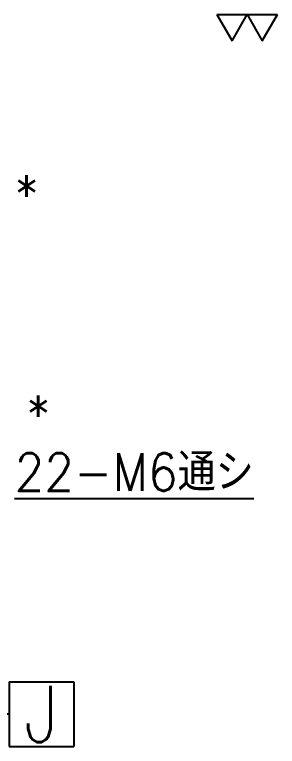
# Model space of a CAD drawing. Header units: inches. Extents: x -3309 to 2472, y -3154 to 2252.
# Drawn here: x 1126.2 to 1272.4, y -217.7 to 189.9 of the extents above; entities that cross this region are included whole.
import ezdxf
from ezdxf.enums import TextEntityAlignment as Align

# ---------------------------------------------------------------- set-up
doc = ezdxf.new("R2010")
doc.units = ezdxf.units.IN
doc.header["$MEASUREMENT"] = 0
doc.linetypes.add('SOLID', pattern=[0])
for name, color, linetype in [('0$C$L0$V_PV', 7, 'SOLID'), ('Layer11$C$L11$V_DRAWING', 52, 'SOLID'), ('Layer21$C$L21$V_DRAWING', 2, 'SOLID'), ('Layer7$C$L7$V_PV', 52, 'SOLID'), ('Layer8$C$L8$V_PV', 40, 'SOLID')]:
    doc.layers.add(name, color=color, linetype=linetype)
doc.styles.add('CADRASTD', font='txt', dxfattribs={"bigfont": 'bigfont'})

# ---------------------------------------------------------------- blocks, each defined once
blk = doc.blocks.new('TAB100_SYM005')
at = {"layer": 'Layer21$C$L21$V_DRAWING'}
for p, q in [((-1.4, 2.425), (0, 0)), ((-1.4, 2.425), (4.2, 2.425)), ((0, 0), (1.4, 2.425)), ((1.4, 2.425), (2.8, 0)), ((2.8, 0), (4.2, 2.425))]:
    blk.add_line(p, q, dxfattribs=at)
blk = doc.blocks.new('*X194')
at = {"layer": 'Layer7$C$L7$V_PV', "color": 20}
for p, q in [((-0.334, 1.667), (0.333, 1.667)), ((-1, 1), (1, 1)), ((0.666, 1.333), (-0.667, 1.333)), ((-1.667, 0.333), (1.666, 0.333)), ((1.333, 0.667), (-1.334, 0.667))]:
    blk.add_line(p, q, dxfattribs=at)
blk = doc.blocks.new('TAB101_SYM053')
at = {"layer": 'Layer11$C$L11$V_DRAWING'}
blk.add_line((0, 10), (0, 2), dxfattribs=at)
at = {"layer": 'Layer11$C$L11$V_DRAWING', "color": 20}
blk.add_lwpolyline([(2, 0), (0, 2), (-2, 0)], close=True, dxfattribs=at)
at = {"layer": 'Layer21$C$L21$V_DRAWING'}
for p, q in [((-3, 10), (-3, 16)), ((-3, 16), (3, 16)), ((3, 10), (3, 16)), ((-3, 10), (3, 10))]:
    blk.add_line(p, q, dxfattribs=at)
at = {"layer": 'Layer7$C$L7$V_PV', "color": 20}
blk.add_blockref('*X194', (0, 0), dxfattribs=at)

msp = doc.modelspace()

# ---------------------------------------------------------------- block references
at = {"layer": '0$C$L0$V_PV', "xscale": 6.000001430511475, "yscale": 6.000001430511475, "zscale": 6.000001430511475}
msp.add_blockref('TAB100_SYM005', (1247.24, 175.31), dxfattribs=at)
at = {"layer": '0$C$L0$V_PV', "xscale": 6.000000953674316, "yscale": 6.000000953674316, "zscale": 6.000000953674316, "rotation": 270.0000000000006}
msp.add_blockref('TAB101_SYM053', (1063.18, -199.66), dxfattribs=at)

# ---------------------------------------------------------------- texts
at = {"layer": 'Layer8$C$L8$V_PV', "style": 'CADRASTD'}
for s, height, width, p, p2 in [('*', 21, 0.857143, (1125.7, 79.45), (1140.1, 79.45)), ('*', 21, 0.857143, (1132.2, -43.18), (1146.6, -43.18)), ('%%u22-M6通シ', 21, 0.714287, (1126.25, -75.44), (1259.3, -75.44)), ('%%u', 21, 0.714287, (1135.37, -64.94), (1135.37, -64.94)), ('J', 31.5, 0.857143, (1131.29, -215.41), (1151.07, -215.41))]:
    msp.add_text(s, height=height, dxfattribs=dict(at, width=width)).set_placement(p, p2, align=Align.FIT)

doc.saveas('drawing.dxf')
